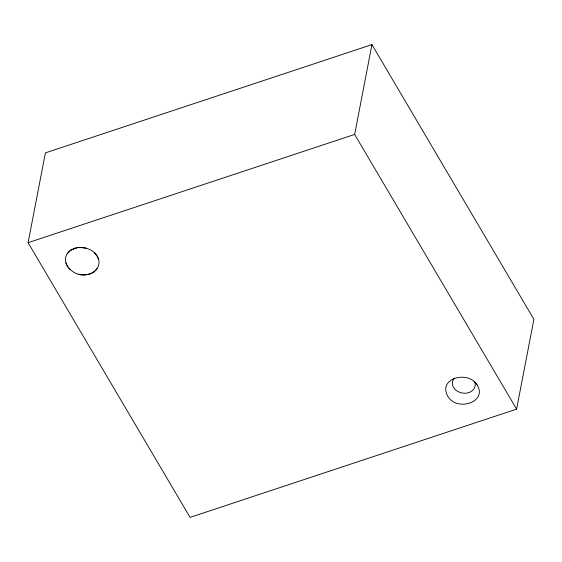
<?xml version="1.0" encoding="UTF-8"?>
<svg xmlns="http://www.w3.org/2000/svg" width="562" height="562" viewBox="0 0 562 562"><rect width="100%" height="100%" fill="white"/><g stroke="black" fill="none" stroke-linecap="round" stroke-linejoin="round"><path stroke-width="0.84" d="M28.1 242.686L45.396 152.878L371.946 44.623L533.9 319.314L516.604 409.122L190.054 517.377L28.1 242.686L354.65 134.437L371.946 44.623M67.349 253.736L69.899 251.024L74.233 248.313C82.551 245.917 92.526 248.502 97.163 256.167C102.439 263.747 95.793 274.024 87.103 274.509C73.861 278.485 56.593 260.635 70.686 250.111L78.329 247.385L85.986 248.151M97.071 268.608C92.835 274.488 85.073 275.766 78.399 274.13M94.556 252.893L96.987 255.858M477.005 384.822C468.497 370.274 437.152 377.973 447.977 396.554C457.433 412.557 490.598 401.219 475.452 382.694M70.004 269.528L67.44 266.388L65.873 262.897M95.027 252.956L96.741 255.527M354.65 134.437L516.604 409.122M97.163 256.167L98.547 259.356M474.511 381.514A11.514 9.175 10.9 0 1 462.357 393.049A11.514 9.175 10.9 0 1 454.377 378.093"/></g></svg>
